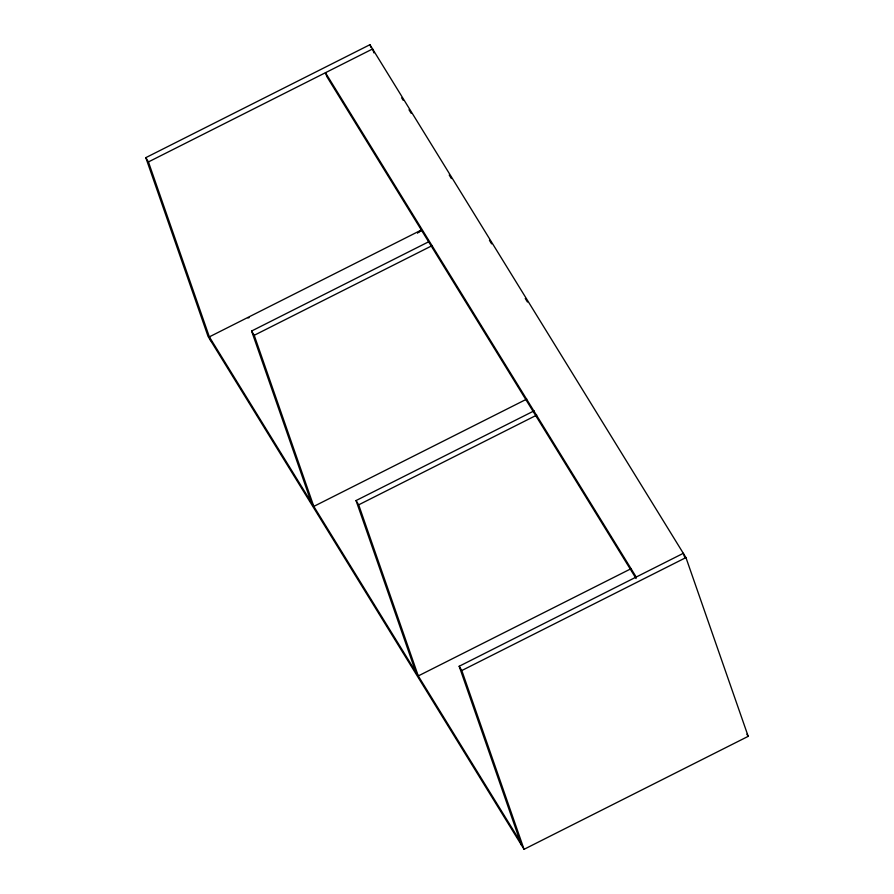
<?xml version="1.0" encoding="UTF-8"?>
<svg xmlns="http://www.w3.org/2000/svg" width="894" height="894" viewBox="0 0 894 894"><rect width="100%" height="100%" fill="white"/><g stroke="black" fill="none" stroke-linecap="round" stroke-linejoin="round"><path stroke-width="1.34" d="M145.8 157.657L369.948 44.7L685.944 557.588L748.2 736.343L524.052 849.3L208.056 336.412L145.8 157.657L148.438 161.926L210.682 340.692M148.438 161.926L372.574 48.969L373.949 52.914M421.04 230.183L209.352 336.859L520.084 841.198M311.179 502.126L251.594 331.026L428.416 241.916M526.745 399.093L313.805 506.395L254.22 335.295L432.294 245.559M415.632 671.662L356.047 500.562L534.12 410.827M631.198 568.629L418.269 675.931L358.684 504.831L536.746 415.095M521.425 845.031L459.17 666.265L683.318 553.308L684.648 557.141M524.052 849.3L461.807 670.534L685.944 557.588M401.697 97.893L403.16 100.273M409.005 109.761L411.195 113.326M449.224 175.034L451.414 178.588M489.431 240.296L491.622 243.861M525.259 298.44L527.449 302.004M746.881 734.209L748.2 736.343M636.204 577.043L325.472 72.716L326.802 76.549L636.081 578.507M459.17 666.265L461.807 670.534M251.594 331.026L254.22 335.295M356.047 500.562L358.684 504.831M369.948 44.7L370.854 47.326M417.587 233.222A4.314 3.341 -19.2 0 1 418.224 232.418M419.074 231.736A4.314 3.341 -19.2 0 1 421.163 230.943M247.984 317.962A4.314 3.341 -19.2 0 1 249.068 317.672M419.32 231.993A1.71 1.062 -31.6 0 1 419.699 231.758"/></g></svg>
